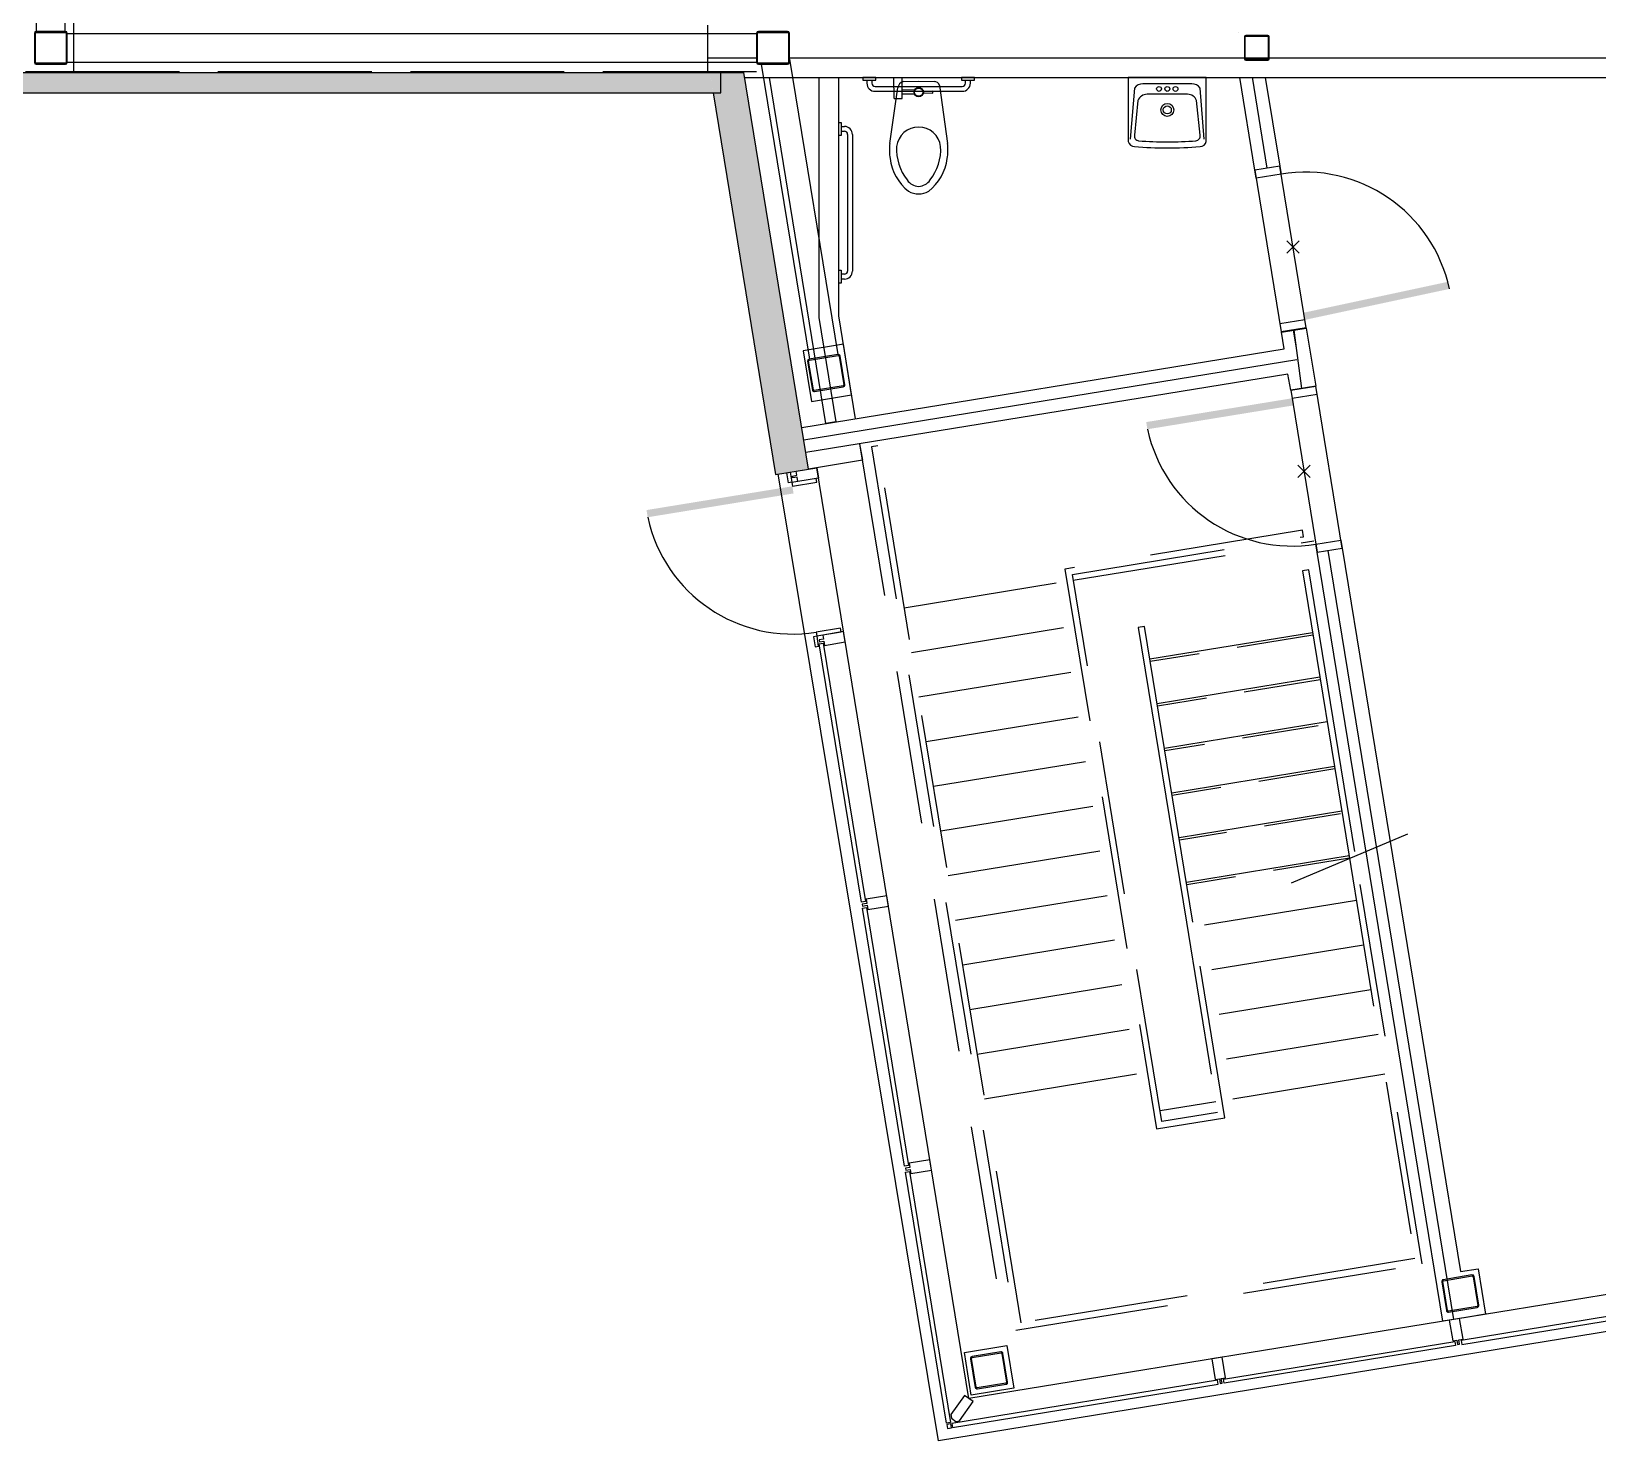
# Model space of a CAD drawing. Header units: inches. Extents: x 2743 to 10591, y -1604 to 5792.
# Drawn here: x 4019.1 to 4400.8, y 2609.8 to 2953.3 of the extents above; entities that cross this region are included whole.
import ezdxf

# ---------------------------------------------------------------- set-up
doc = ezdxf.new("R2010")
doc.units = ezdxf.units.IN
doc.header["$LTSCALE"] = 0.1875
doc.header["$MEASUREMENT"] = 0
doc.header["$PDMODE"] = 3
doc.header["$PDSIZE"] = 1.5
for name, pattern in [('CENTERX2', [101.6, 63.5, -12.7, 12.7, -12.7]), ('dash1', [300, 200, -100]), ('dash2', [500, 400, -100])]:
    doc.linetypes.add(name, pattern=pattern)
for name, color, linetype in [('7', 30, 'Continuous'), ('A-E-MUR-EXT', 3, 'Continuous'), ('A-N-APP-SAN', 1, 'Continuous'), ('A-N-FEN-EXT', 2, 'Continuous'), ('A-N-MUR-COMP', 30, 'Continuous'), ('A-N-MUR-EXT', 5, 'Continuous'), ('A-N-MUR-INT', 3, 'Continuous'), ('A-N-POR-PLF', 30, 'Continuous'), ('A-N-POR-PLN', 7, 'Continuous'), ('A-N-STRUCTURE', 4, 'Continuous'), ('A-N-SYS-ESC', 2, 'Continuous'), ('fill253', 253, 'Continuous'), ('S-N-ACIER', 4, 'Continuous')]:
    doc.layers.add(name, color=color, linetype=linetype)
doc.linetypes.add('MUR06', pattern='A,0.00508,[1,JUB,S=1,R=0,X=0,Y=0],-300', length=300.00508)
doc.linetypes.add('MUR07', pattern='A,0.001521,[13,JUB,S=1,R=0,X=0,Y=0],-152.075402', length=152.076923)

msp = doc.modelspace()

# ---------------------------------------------------------------- hatches: boundary and pattern name
at = {"layer": 'A-N-POR-PLN'}
for points in [[(4364.67314, 2890.5371), (4364.30196, 2892.26943), (4329.07788, 2884.72221), (4329.44906, 2882.98988)], [(4290.79348, 2858.07751), (4291.07901, 2856.32902), (4326.63163, 2862.13478), (4326.34611, 2863.88327)], [(4169.03482, 2836.62948), (4169.32035, 2834.88099), (4204.87298, 2840.68675), (4204.58745, 2842.43524)]]:
    msp.add_hatch(color=7, dxfattribs=at).paths.add_polyline_path(points)
at = {"layer": 'fill253'}
h = msp.add_hatch(color=7, dxfattribs=at)
h.dxf.hatch_style = 1
h.paths.add_polyline_path([(5517.44902, 4634.2983), (5512.52777, 4634.2983), (5512.54172, 4296.66232), (5517.46297, 4296.66232)])
h.paths.add_polyline_path([(5517.44903, 4881.11089), (5512.52778, 4881.11089), (5512.52778, 4775.21102), (5517.44903, 4775.21102)])
h.paths.add_polyline_path([(5517.44903, 5127.92329), (5512.52778, 5127.92329), (5512.52777, 5022.02362), (5517.44902, 5022.02362)])
h.paths.add_polyline_path([(4628.42938, 2943.29277), (4625.95018, 2938.37099), (5517.46297, 2938.37152), (5517.46297, 3130.36129), (5512.54172, 3130.36129), (5512.54172, 2943.29277)])
h.paths.add_polyline_path([(4200.50372, 2845.33593), (4208.49739, 2846.64062), (4193.49822, 2938.36282), (4192.72048, 2943.12545), (4184.51381, 2943.12545), (4185.25735, 2938.4929)])
h.paths.add_polyline_path([(4618.93272, 2938.2042), (4619.31197, 2936.00974), (4626.09389, 2937.11042), (4625.95018, 2938.37099), (4628.42938, 2943.29277), (4618.12265, 2943.29277)])
h.paths.add_polyline_path([(5517.46297, 5355.98239), (5512.54172, 5355.98239), (5512.52778, 5268.83602), (5517.44903, 5268.83602)])
h.paths.add_polyline_path([(2812.35741, 3123.02867), (2806.55239, 3125.08232), (2806.55239, 3123.83686), (2807.41263, 3123.50795), (2807.41906, 2938.2042), (3075.9398, 2938.37153), (3075.93335, 2943.29278), (2812.34031, 2943.12545)])
h.paths.add_polyline_path([(2807.41906, 3827.66882), (2812.34031, 3826.6441), (2812.34031, 4320.4792), (2807.41906, 4320.4792)])
h.paths.add_polyline_path([(5512.54172, 3862.52649), (5517.46297, 3862.52649), (5517.46297, 4254.42566), (5512.54172, 4254.42566)])
h.paths.add_polyline_path([(5512.5356, 3801.08425), (5517.45685, 3801.08425), (5517.46297, 3862.52649), (5512.54172, 3862.52649)])
h.paths.add_polyline_path([(5512.54172, 3656.9925), (5517.46297, 3656.9925), (5517.45685, 3765.06188), (5512.5356, 3765.06188)])
h.paths.add_polyline_path([(5512.53298, 3584.94295), (5517.45423, 3584.94295), (5517.46296, 3620.96895), (5512.54171, 3620.96895)])
h.paths.add_polyline_path([(5512.5391, 3512.89586), (5517.46035, 3512.89586), (5517.46066, 3548.92185), (5512.53941, 3548.92185)])
h.paths.add_polyline_path([(5512.5391, 3440.8512), (5517.46035, 3440.8512), (5517.46035, 3476.87475), (5512.5391, 3476.87475)])
h.paths.add_polyline_path([(4035.91549, 5642.91315), (4035.91549, 5647.83442), (2807.41263, 5647.83442), (2807.41906, 4361.46337), (2812.34031, 4361.46337), (2812.33388, 5642.91317)])
h.paths.add_polyline_path([(3118.18201, 2943.29277), (3118.18223, 2938.37152), (4185.31745, 2938.2042), (4184.51381, 2943.12545)])
h.paths.add_polyline_path([(4279.25656, 5642.88457), (4279.25657, 5647.80617), (4078.1514, 5647.83389), (4078.1514, 5642.91262)])
h.paths.add_polyline_path([(4872.5115, 5647.66709), (4872.5115, 5642.74584), (5512.54172, 5642.74584), (5512.54177, 5510.71941), (5517.46302, 5510.71941), (5517.46297, 5647.66709)])
h.paths.add_polyline_path([(5517.45593, 3260.73346), (5512.53008, 3260.73345), (5512.54172, 3172.43063), (5517.46297, 3172.43063)])
h.paths.add_polyline_path([(5512.53008, 3296.75701), (5517.45593, 3296.75699), (5517.45423, 3404.82765), (5512.53298, 3404.82765)])

# ---------------------------------------------------------------- linework, layer by layer
at = {"color": 7}
for p, q in [((4221.75809, 2942.04683), (4221.75809, 2941.45628)), ((4224.90769, 2942.04683), (4221.75809, 2942.04683)), ((4221.75809, 2941.45628), (4224.90769, 2941.45628)), ((4222.74234, 2941.45628), (4222.74234, 2940.66888)), ((4223.92344, 2941.45628), (4223.92344, 2940.66888)), ((4224.71084, 2939.88148), (4245.97064, 2939.88148)), ((4224.71084, 2938.70038), (4245.97064, 2938.70038)), ((4224.90769, 2941.45628), (4224.90769, 2942.04683)), ((4245.77379, 2942.04683), (4245.77379, 2941.45628)), ((4248.92339, 2942.04683), (4245.77379, 2942.04683)), ((4245.77379, 2941.45628), (4248.92339, 2941.45628)), ((4246.75804, 2940.66888), (4246.75804, 2941.45628)), ((4247.93914, 2940.66888), (4247.93914, 2941.45628)), ((4248.92339, 2941.45628), (4248.92339, 2942.04683)), ((4305.43606, 2942.04683), (4286.42035, 2942.04683)), ((4286.42035, 2942.04683), (4286.42035, 2926.43443)), ((4287.94713, 2939.50219), (4286.91472, 2927.0412)), ((4293.54533, 2940.52005), (4289.98284, 2940.52005)), ((4301.87356, 2940.52005), (4293.54533, 2940.52005)), ((4304.94168, 2927.0412), (4303.90927, 2939.50219)), ((4305.43606, 2926.43443), (4305.43606, 2942.04683)), ((4288.79106, 2936.45306), (4287.9324, 2928.04387)), ((4300.85571, 2937.97541), (4291.00069, 2937.97541)), ((4303.92401, 2928.04387), (4303.06534, 2936.45306)), ((4215.87754, 2931.11995), (4216.46809, 2931.11995)), ((4215.87754, 2927.97035), (4215.87754, 2931.11995)), ((4216.46809, 2931.11995), (4216.46809, 2927.97035)), ((4216.46809, 2927.97035), (4215.87754, 2927.97035)), ((4216.46809, 2930.1357), (4217.25549, 2930.1357)), ((4216.46809, 2928.9546), (4217.25549, 2928.9546)), ((4218.04289, 2928.1672), (4218.04289, 2894.89955)), ((4219.22399, 2928.1672), (4219.22399, 2894.89955)), ((4215.87754, 2895.0964), (4216.46809, 2895.0964)), ((4215.87754, 2891.9468), (4215.87754, 2895.0964)), ((4216.46809, 2895.0964), (4216.46809, 2891.9468)), ((4217.25549, 2894.11215), (4216.46809, 2894.11215)), ((4217.25549, 2892.93105), (4216.46809, 2892.93105)), ((4216.46809, 2891.9468), (4215.87754, 2891.9468)), ((4354.42818, 2757.59991), (4326.10301, 2745.66995))]:
    msp.add_line(p, q, dxfattribs=at)
for centre, radius in [((4293.92033, 2939.28495), 0.59055), ((4295.9282, 2939.28495), 0.59055), ((4297.93607, 2939.28495), 0.59055), ((4295.9282, 2934.17283), 1.5748), ((4295.9282, 2934.17283), 0.98425)]:
    msp.add_circle(centre, radius, dxfattribs=at)
for centre, radius, start, end in [((4224.71084, 2940.66888), 1.9685, 180, 270), ((4224.71084, 2940.66888), 0.7874, 180, 270), ((4245.97064, 2940.66888), 1.9685, 270, 0), ((4245.97064, 2940.66888), 0.7874, 270, 0), ((4289.81121, 2938.31866), 2.20807, 85.5421204, 147.587982), ((4302.04519, 2938.31866), 2.20807, 32.412018, 94.4578796), ((4291.00069, 2935.61063), 2.36478, 90, 159.1305083), ((4300.85571, 2935.61063), 2.36478, 20.8694917, 90), ((4217.25549, 2928.1672), 1.9685, 0, 90), ((4217.25549, 2928.1672), 0.7874, 0, 90), ((4289.07674, 2927.79324), 1.17147, 167.646167, 263.9348638), ((4302.77967, 2927.79324), 1.17147, 276.0651362, 12.353833), ((4287.94713, 2926.78173), 1.56578, 192.8150418, 270), ((4295.9282, 3029.18476), 104.2747, 265.6103502, 274.3896498), ((4295.9282, 3029.18476), 102.79336, 266.1090954, 273.8909046), ((4303.90927, 2926.78173), 1.56578, 270, 347.1849582), ((4217.25549, 2894.89955), 1.9685, 270, 0), ((4217.25549, 2894.89955), 0.7874, 270, 0)]:
    msp.add_arc(centre, radius, start, end, dxfattribs=at)
at = {"layer": '7', "color": 7}
for p, q in [((4183.91835, 2949.92175), (4183.91809, 2946.89083)), ((4183.91809, 2946.89083), (4195.8698, 2946.89081)), ((4203.86979, 2946.89081), (4448.08802, 2946.89055)), ((4212.75841, 2857.7117), (4198.99202, 2942.04435)), ((4210.99615, 2942.04433), (4210.99615, 2883.55917)), ((4210.99615, 2883.55917), (4215.14926, 2858.10207)), ((4215.14926, 2858.10207), (4212.75841, 2857.7117))]:
    msp.add_line(p, q, dxfattribs=at)
at = {"layer": 'A-E-MUR-EXT', "color": 7}
for p, q in [((4208.49733, 2846.64095), (4192.71404, 2943.29277)), ((4215.87825, 2883.98207), (4215.87803, 2942.04683)), ((4219.97795, 2858.88675), (4215.87825, 2883.98207)), ((4207.2248, 2875.45394), (4209.24694, 2863.13057)), ((4217.01074, 2877.05203), (4207.22603, 2875.44645)), ((4219.02347, 2864.72713), (4217.01074, 2877.05203)), ((4209.24694, 2863.13057), (4219.02347, 2864.72713)), ((4246.4772, 2631.26763), (4256.86685, 2632.9642)), ((4248.17377, 2620.87799), (4246.4772, 2631.26763)), ((4256.86685, 2632.9642), (4258.56342, 2622.57455)), ((4258.56342, 2622.57455), (4248.17377, 2620.87799))]:
    msp.add_line(p, q, dxfattribs=at)
at = {"layer": 'A-N-APP-SAN', "color": 7}
for p, q in [((4228.28824, 2926.00162), (4230.17683, 2939.03966)), ((4229.34765, 2936.9762, 0.00787), (4229.32924, 2942.04683)), ((4230.17683, 2939.03966), (4230.26238, 2939.54951)), ((4231.34763, 2936.98532, 0.00787), (4231.32921, 2942.05595)), ((4234.44768, 2939.0356, -0.00394), (4231.38522, 2939.02164, -0.00394)), ((4231.56022, 2941.11784), (4235.34284, 2941.15554)), ((4235.34284, 2941.15554), (4239.12546, 2941.11784)), ((4236.63601, 2938.79881), (4236.29615, 2938.79881)), ((4236.63601, 2938.20826), (4236.63601, 2938.79881)), ((4238.80953, 2938.72499), (4236.63601, 2938.65978)), ((4238.80953, 2938.28207), (4238.80953, 2938.72499)), ((4240.4212, 2940.1202), (4242.39744, 2926.00162)), ((4229.34765, 2936.9762, 0.00787), (4231.34763, 2936.98532, 0.00787)), ((4234.45224, 2938.03561, -0.00394), (4231.38978, 2938.02165, -0.00394)), ((4236.29615, 2938.20826), (4236.63601, 2938.20826)), ((4236.63601, 2938.34728), (4238.80953, 2938.28207))]:
    msp.add_line(p, q, dxfattribs=at)
for radius in [1.11581, 1]:
    msp.add_circle((4235.34074, 2938.50353), radius, dxfattribs=at)
for centre, radius, start, end in [((4232.27056, 2939.20885), 2.03687, 110.4103706, 170.3719926), ((4239.10823, 2939.75518), 1.36277, 15.5365519, 89.2755355), ((4235.3383, 2924.60329), 5.40047, 90.0065755, 172.7689438), ((4235.34701, 2924.60329), 5.40047, 7.2310562, 89.9934245), ((4241.93461, 2924.50042), 13.72869, 173.7223058, 189.1590306), ((4241.91892, 2924.55575), 11.96027, 176.5137011, 218.604006), ((4228.7664, 2924.55575), 11.96027, 321.395994, 3.4862989), ((4228.75106, 2924.50042), 13.72869, 350.8409694, 6.2776942), ((4240.47764, 2923.90079), 12.20017, 187.4678026, 231.5966158), ((4230.20803, 2923.90079), 12.20017, 308.4033842, 352.5321974), ((4235.39072, 2918.87099), 3.33225, 212.2403451, 269.1735057), ((4235.29459, 2918.87099), 3.33225, 270.8264943, 327.7596549), ((4235.33794, 2918.67039), 4.96996, 240.6105557, 270.0564243), ((4235.34773, 2918.67039), 4.96996, 269.9435757, 299.3894443)]:
    msp.add_arc(centre, radius, start, end, dxfattribs=at)
at = {"layer": 'A-N-FEN-EXT', "color": 7}
for p, q in [((4240.20416, 2609.79701), (4201.07619, 2845.42908)), ((4203.19226, 2845.73166), (4204.05601, 2845.87271)), ((4203.59352, 2843.27446), (4203.19226, 2845.73166)), ((4204.45727, 2843.41551), (4203.59352, 2843.27446)), ((4204.05601, 2845.87271), (4204.45727, 2843.41551)), ((4210.36369, 2844.29206), (4204.44214, 2843.32507)), ((4204.44214, 2843.32507), (4204.58745, 2842.43524)), ((4204.56827, 2844.93435), (4205.65622, 2845.11201)), ((4204.64441, 2844.46809), (4204.56827, 2844.93435)), ((4204.58745, 2842.43524), (4210.509, 2843.40223)), ((4205.73236, 2844.64575), (4204.64441, 2844.46809)), ((4205.48808, 2846.14168), (4210.53927, 2846.96654)), ((4205.65622, 2845.11201), (4205.48808, 2846.14168)), ((4205.90051, 2843.61608), (4205.73236, 2844.64575)), ((4210.9517, 2844.44094), (4205.90051, 2843.61608)), ((4210.509, 2843.40223), (4210.36369, 2844.29206)), ((4247.5918, 2620.06847), (4210.53923, 2846.96653)), ((4210.53927, 2846.96654), (4210.9517, 2844.44094)), ((4210.58242, 2805.90695), (4209.71867, 2805.7659)), ((4209.71867, 2805.7659), (4210.11994, 2803.3087)), ((4216.31476, 2807.8496), (4210.39321, 2806.88261)), ((4210.39321, 2806.88261), (4210.53852, 2805.99279)), ((4210.53852, 2805.99279), (4216.46007, 2806.95978)), ((4210.98369, 2803.44975), (4210.58242, 2805.90695)), ((4212.18258, 2805.14624), (4211.09463, 2804.96858)), ((4217.06562, 2807.00077), (4212.01444, 2806.17591)), ((4212.01444, 2806.17591), (4212.18258, 2805.14624)), ((4216.46007, 2806.95978), (4216.31476, 2807.8496)), ((4217.47806, 2804.47518), (4217.06562, 2807.00077)), ((4210.11994, 2803.3087), (4210.98369, 2803.44975)), ((4211.09463, 2804.96858), (4211.17077, 2804.50232)), ((4211.12591, 2803.99614), (4212.11283, 2804.15731)), ((4221.40393, 2741.05647), (4211.12591, 2803.99614)), ((4211.17077, 2804.50232), (4212.25872, 2804.67998)), ((4212.11283, 2804.15731), (4222.39136, 2741.21771)), ((4212.25872, 2804.67998), (4212.42687, 2803.65031)), ((4212.42687, 2803.65031), (4217.47806, 2804.47518)), ((4222.39136, 2741.21771), (4221.40393, 2741.05647)), ((4222.69553, 2740.76853), (4221.60758, 2740.59087)), ((4221.60758, 2740.59087), (4221.68372, 2740.12461)), ((4221.68372, 2740.12461), (4222.77167, 2740.30227)), ((4227.57857, 2742.62306), (4222.52738, 2741.7982)), ((4222.52738, 2741.7982), (4222.69553, 2740.76853)), ((4222.77167, 2740.30227), (4222.93981, 2739.2726)), ((4227.991, 2740.09747), (4227.57857, 2742.62306)), ((4221.63878, 2739.61842), (4222.6257, 2739.77958)), ((4231.91727, 2676.67657), (4221.63878, 2739.61842)), ((4222.6257, 2739.77958), (4232.9047, 2676.83781)), ((4222.93981, 2739.2726), (4227.991, 2740.09747)), ((4657.85071, 2687.06396), (4247.5918, 2620.06847)), ((4667.86706, 2679.5824), (4240.20416, 2609.79701)), ((4232.9047, 2676.83781), (4231.91727, 2676.67657)), ((4233.20886, 2676.38863), (4232.12091, 2676.21097)), ((4232.12091, 2676.21097), (4232.19705, 2675.7447)), ((4232.15212, 2675.23852), (4233.13904, 2675.39968)), ((4232.19705, 2675.7447), (4233.285, 2675.92237)), ((4238.0919, 2678.24316), (4233.04071, 2677.4183)), ((4233.04071, 2677.4183), (4233.20886, 2676.38863)), ((4233.13904, 2675.39968), (4243.13002, 2614.22179)), ((4233.285, 2675.92237), (4233.45314, 2674.8927)), ((4233.45314, 2674.8927), (4238.50433, 2675.71757)), ((4238.50433, 2675.71757), (4238.0919, 2678.24316)), ((4242.14259, 2614.06054), (4232.15212, 2675.23852)), ((4423.92428, 2643.44648), (4367.50226, 2634.23325)), ((4367.66351, 2633.24582), (4424.08545, 2642.45955)), ((4367.16524, 2639.59489), (4364.63964, 2639.18246)), ((4364.63964, 2639.18246), (4365.46451, 2634.13128)), ((4367.9901, 2634.54371), (4367.16524, 2639.59489)), ((4309.60391, 2624.7779), (4366.02576, 2633.99214)), ((4365.46451, 2634.13128), (4366.49417, 2634.29942)), ((4366.02576, 2633.99214), (4366.18701, 2633.00471)), ((4366.49417, 2634.29942), (4366.67183, 2633.21147)), ((4366.96043, 2634.37556), (4367.9901, 2634.54371)), ((4367.1381, 2633.28761), (4366.96043, 2634.37556)), ((4367.50226, 2634.23325), (4367.66351, 2633.24582)), ((4309.28603, 2630.14319), (4306.76043, 2629.73076)), ((4306.76043, 2629.73076), (4307.5853, 2624.67957)), ((4310.11089, 2625.092), (4309.28603, 2630.14319)), ((4366.18701, 2633.00471), (4309.76507, 2623.79098)), ((4366.67183, 2633.21147), (4367.1381, 2633.28761)), ((4308.16586, 2624.54307), (4243.46782, 2613.97917)), ((4243.62907, 2612.99174), (4308.32703, 2623.55614)), ((4307.5853, 2624.67957), (4308.61496, 2624.84772)), ((4308.32703, 2623.55614), (4308.16586, 2624.54307)), ((4308.61496, 2624.84772), (4308.79262, 2623.75977)), ((4308.79262, 2623.75977), (4309.25889, 2623.83591)), ((4309.08122, 2624.92386), (4310.11089, 2625.092)), ((4309.25889, 2623.83591), (4309.08122, 2624.92386)), ((4309.76507, 2623.79098), (4309.60391, 2624.7779)), ((4246.55315, 2620.81562), (4243.19682, 2616.14928)), ((4245.27429, 2614.65501), (4248.63062, 2619.32136)), ((4248.63062, 2619.32136), (4246.55315, 2620.81562)), ((4243.19682, 2616.14928), (4243.34267, 2615.25631)), ((4243.34267, 2615.25631), (4244.38141, 2614.50918)), ((4244.38141, 2614.50918), (4245.27429, 2614.65501)), ((4243.13002, 2614.22179), (4242.14259, 2614.06054)), ((4243.17701, 2613.92991), (4242.1901, 2613.76869)), ((4242.1901, 2613.76869), (4242.35132, 2612.78181)), ((4242.35132, 2612.78181), (4243.33818, 2612.94302)), ((4243.33818, 2612.94302), (4243.17701, 2613.92991)), ((4243.46782, 2613.97917), (4243.62907, 2612.99174))]:
    msp.add_line(p, q, dxfattribs=at)
at = {"layer": 'A-N-MUR-COMP', "color": 7, "linetype": 'MUR07', "ltscale": 0.8}
for p, q in [((4320.29533, 2919.99035), (4316.67786, 2942.14257)), ((4326.75134, 2880.48048), (4328.60897, 2866.24737)), ((4207.34124, 2853.7205), (4327.45163, 2873.33459)), ((4335.04925, 2826.80921), (4365.66154, 2639.34932))]:
    msp.add_line(p, q, dxfattribs=at)
at = {"layer": 'A-N-MUR-COMP', "color": 7, "linetype": 'MUR06', "ltscale": 0.65}
msp.add_line((4326.58824, 2880.45384), (4327.29889, 2876.10205), dxfattribs=at)
at = {"layer": 'A-N-MUR-EXT', "color": 7}
for p, q in [((4187.14748, 2938.3661), (4187.14748, 2943.26271)), ((3118.18223, 2938.37152), (4187.14748, 2938.3661)), ((4185.31102, 2938.37152), (4200.50377, 2845.3356)), ((4200.50377, 2845.3356), (4208.49733, 2846.64095))]:
    msp.add_line(p, q, dxfattribs=at)
at = {"layer": 'A-N-MUR-INT', "color": 7}
for p, q in [((4029.41184, 3284.82405), (4029.41184, 2943.44743)), ((4183.91822, 2954.80479), (4183.91822, 2943.29224)), ((4313.1929, 2953.1589), (4313.1929, 2953.1589)), ((3118.16648, 2943.29277), (4192.71404, 2943.29277)), ((4192.80152, 2942.04435), (4448.08802, 2942.04408)), ((4317.26461, 2919.49544), (4313.58238, 2942.04422)), ((4319.80546, 2942.04422), (4323.32604, 2920.48527)), ((4323.32604, 2920.48527), (4317.26461, 2919.49544)), ((4323.7167, 2879.98492), (4329.78599, 2880.97604)), ((4324.38284, 2875.90674), (4323.7167, 2879.98492)), ((4329.78599, 2880.97604), (4332.09814, 2866.81716)), ((4206.85733, 2856.74878), (4324.38284, 2875.90674)), ((4325.29652, 2869.78288), (4207.84902, 2850.6779)), ((4326.02885, 2865.82604), (4325.29652, 2869.78288)), ((4332.09814, 2866.81716), (4326.02885, 2865.82604)), ((4220.96469, 2852.81745), (4221.62451, 2848.77675)), ((4221.62451, 2848.77675), (4208.49858, 2846.63329)), ((4363.08143, 2638.92794), (4332.46912, 2826.38788)), ((4338.53841, 2827.379), (4367.33241, 2651.00392)), ((4367.33241, 2651.00392), (4371.66063, 2651.71069)), ((4371.66063, 2651.71069), (4373.47106, 2640.62419)), ((4369.15071, 2639.91905), (4363.08143, 2638.92794)), ((4373.47106, 2640.62419), (4369.15071, 2639.91905))]:
    msp.add_line(p, q, dxfattribs=at)
at = {"layer": 'A-N-MUR-INT', "color": 7, "linetype": 'dash1'}
msp.add_line((4220.96469, 2852.81745), (4256.86669, 2632.96418), dxfattribs=at)
at = {"layer": 'A-N-POR-PLF', "color": 7}
for p, q in [((4323.32604, 2920.48527), (4317.26461, 2919.49543)), ((4329.76631, 2881.04711), (4323.32604, 2920.48527)), ((4317.26461, 2919.49543), (4323.70488, 2880.05727)), ((4323.70488, 2880.05727), (4329.76631, 2881.04711)), ((4332.09028, 2866.81587), (4326.02885, 2865.82604)), ((4338.53055, 2827.37771), (4332.09028, 2866.81587)), ((4326.02885, 2865.82604), (4332.46912, 2826.38788)), ((4332.46912, 2826.38788), (4338.53055, 2827.37771))]:
    msp.add_line(p, q, dxfattribs=at)
at = {"layer": 'A-N-POR-PLN', "color": 7}
for p, q in [((4323.32604, 2920.48527), (4317.26461, 2919.49543)), ((4323.32604, 2920.48527), (4323.6433, 2918.5425)), ((4317.58187, 2917.55267), (4317.26461, 2919.49543)), ((4323.6433, 2918.5425), (4317.58187, 2917.55267)), ((4329.44906, 2882.98988), (4323.38763, 2882.00004)), ((4323.38763, 2882.00004), (4323.70488, 2880.05727)), ((4329.76631, 2881.04711), (4329.44906, 2882.98988)), ((4329.76631, 2881.04711), (4323.70488, 2880.05727)), ((4326.02885, 2865.82604), (4332.09028, 2866.81587)), ((4332.40754, 2864.87311), (4332.09028, 2866.81587)), ((4326.02885, 2865.82604), (4326.34611, 2863.88327)), ((4326.34611, 2863.88327), (4332.40754, 2864.87311)), ((4332.15187, 2828.33064), (4338.2133, 2829.32048)), ((4332.46912, 2826.38788), (4332.15187, 2828.33064)), ((4338.2133, 2829.32048), (4338.53055, 2827.37771)), ((4332.46912, 2826.38788), (4338.53055, 2827.37771))]:
    msp.add_line(p, q, dxfattribs=at)
for centre, start, end in [((4329.44906, 2882.98988), 12.0935287, 99.2745663), ((4326.34611, 2863.88327), 192.0935287, 279.2745663), ((4204.58745, 2842.43524), 192.0935287, 279.2745663)]:
    msp.add_arc(centre, 36.02355, start, end, dxfattribs=at)
for p in [(4326.54618, 2900.76619), (4329.24899, 2846.10696)]:
    msp.add_point(p, dxfattribs=at)
at = {"layer": 'A-N-STRUCTURE', "color": 7, "linetype": 'dash2', "ltscale": 0.5}
msp.add_line((4195.8698, 2943.44743), (2812.36145, 2943.44743), dxfattribs=at)
at = {"layer": 'A-N-SYS-ESC', "color": 7, "linetype": 'dash1'}
for p, q in [((4225.40287, 2852.26596), (4223.84866, 2852.01216)), ((4223.84866, 2852.01216), (4259.00976, 2636.69679)), ((4260.34852, 2638.51305), (4225.40287, 2852.26596)), ((4328.84894, 2831.70066), (4270.99335, 2822.25282)), ((4272.80137, 2820.9524), (4329.10274, 2830.14643)), ((4273.02979, 2819.55361), (4331.65559, 2829.12723)), ((4329.10274, 2830.14643), (4328.84894, 2831.70066)), ((4270.99335, 2822.25282), (4293.27796, 2685.78896)), ((4294.57837, 2687.59698), (4272.80137, 2820.9524)), ((4231.84701, 2812.82877), (4271.47699, 2819.30036)), ((4233.6259, 2801.94964), (4273.25362, 2808.42087)), ((4235.40478, 2791.07052), (4275.03024, 2797.54138)), ((4237.18367, 2780.1914), (4276.80687, 2786.66188)), ((4238.96256, 2769.31227), (4278.58349, 2775.78239)), ((4240.74144, 2758.43315), (4280.36012, 2764.9029)), ((4242.52033, 2747.55403), (4282.13675, 2754.02341)), ((4340.15017, 2752.72422), (4356.28233, 2654.17909)), ((4358.052, 2652.87044), (4341.62783, 2753.44678)), ((4244.29921, 2736.6749), (4283.52482, 2743.08046)), ((4341.99274, 2741.46578), (4302.35914, 2734.9936)), ((4309.95729, 2688.46494), (4302.05929, 2736.8298)), ((4300.5712, 2736.15348), (4308.13888, 2689.81141)), ((4246.0781, 2725.79578), (4285.69, 2732.26442)), ((4343.77364, 2730.58699), (4304.13577, 2724.1141)), ((4247.85699, 2714.91666), (4287.46663, 2721.38493)), ((4345.55453, 2719.70819), (4306.29815, 2713.29761)), ((4249.63587, 2704.03753), (4289.24325, 2710.50544)), ((4347.33543, 2708.8294), (4307.68902, 2702.35512)), ((4251.41476, 2693.15841), (4291.01988, 2699.62595)), ((4348.92288, 2699.10834), (4309.27647, 2692.63406)), ((4307.71947, 2692.3798), (4294.15896, 2690.16536)), ((4293.27796, 2685.78896), (4309.9497, 2688.51146)), ((4308.13888, 2689.81141), (4294.57837, 2687.59698)), ((4259.00976, 2636.69679), (4358.052, 2652.87044)), ((4356.28233, 2654.17909), (4260.34852, 2638.51305))]:
    msp.add_line(p, q, dxfattribs=at)
at = {"layer": 'A-N-SYS-ESC', "color": 7}
for p, q in [((4330.42569, 2822.04511), (4328.87148, 2821.7913)), ((4328.87148, 2821.7913), (4340.15017, 2752.72422)), ((4341.62783, 2753.44678), (4330.42569, 2822.04511)), ((4290.39702, 2808.22821), (4288.84281, 2807.97441)), ((4288.84281, 2807.97441), (4300.5712, 2736.15348)), ((4302.16717, 2736.15157), (4290.39702, 2808.22821)), ((4331.32902, 2806.74209), (4291.69659, 2800.27009)), ((4333.10565, 2795.8626), (4293.47321, 2789.3906)), ((4334.88228, 2784.98311), (4295.24984, 2778.51111)), ((4336.6589, 2774.10361), (4297.02647, 2767.63162)), ((4338.43553, 2763.22412), (4298.80309, 2756.75212)), ((4340.21216, 2752.34463), (4300.57972, 2745.87263))]:
    msp.add_line(p, q, dxfattribs=at)
at = {"layer": 'A-N-SYS-ESC', "color": 7, "linetype": 'dash1', "ltscale": 0.5}
for p, q in [((4331.4242, 2806.15926), (4291.79176, 2799.68726)), ((4333.20083, 2795.27977), (4293.56839, 2788.80777)), ((4332.72384, 2784.03226), (4295.34502, 2777.92828)), ((4336.75408, 2773.52078), (4297.12164, 2767.04879)), ((4338.14215, 2762.57784), (4298.89827, 2756.16929)), ((4340.30733, 2751.7618), (4300.67489, 2745.2898))]:
    msp.add_line(p, q, dxfattribs=at)
at = {"layer": 'S-N-ACIER', "color": 7, "linetype": 'CENTERX2', "ltscale": 20}
for p, q in [((4020.39611, 2952.97976), (4021.23576, 3287.37524)), ((4027.40397, 2952.97976), (4026.56253, 3287.37523)), ((4027.90003, 2952.79669), (4195.8698, 2952.79669)), ((4027.90003, 2945.78883), (4195.8698, 2945.78883))]:
    msp.add_line(p, q, dxfattribs=at)
at = {"layer": 'S-N-ACIER', "color": 7}
for p, q in [((4019.90005, 2952.84275), (4019.90005, 2945.74277)), ((4020.15004, 2945.74277), (4020.15004, 2952.84275)), ((4027.45003, 2953.29275), (4020.35004, 2953.29275)), ((4020.35004, 2953.04275), (4027.45003, 2953.04275)), ((4027.65003, 2952.84275), (4027.65003, 2945.74277)), ((4027.90003, 2945.74277), (4027.90003, 2952.84275)), ((4195.8698, 2952.84275), (4195.8698, 2945.74277)), ((4196.1198, 2945.74277), (4196.1198, 2952.84275)), ((4203.41979, 2953.29275), (4196.3198, 2953.29275)), ((4196.3198, 2953.04275), (4203.41979, 2953.04275)), ((4203.61979, 2952.84275), (4203.61979, 2945.74277)), ((4203.86979, 2945.74277), (4203.86979, 2952.84275)), ((4314.72833, 2951.95526), (4314.72833, 2946.63027)), ((4314.91583, 2946.63027), (4314.91583, 2951.95526)), ((4320.39082, 2952.29276), (4315.06583, 2952.29276)), ((4315.06583, 2952.10526), (4320.39082, 2952.10526)), ((4320.54082, 2951.95526), (4320.54082, 2946.63027)), ((4320.72832, 2946.63027), (4320.72832, 2951.95526)), ((4320.39082, 2946.48027), (4315.06583, 2946.48027)), ((4027.45003, 2945.54277), (4020.35004, 2945.54277)), ((4020.35004, 2945.29277), (4027.45003, 2945.29277)), ((4203.41979, 2945.54277), (4196.3198, 2945.54277)), ((4196.3198, 2945.29277), (4203.41979, 2945.29277)), ((4315.06583, 2946.29277), (4320.39082, 2946.29277)), ((4215.67827, 2874.55696), (4208.6711, 2873.41269)), ((4208.71139, 2873.16596), (4215.71856, 2874.31023)), ((4215.94818, 2874.14508), (4217.09245, 2867.13791)), ((4217.33918, 2867.1782), (4216.19491, 2874.18537)), ((4208.2995, 2872.89605), (4209.44378, 2865.88888)), ((4209.69051, 2865.92917), (4208.54623, 2872.93634)), ((4216.9273, 2866.90829), (4209.92013, 2865.76402)), ((4209.96042, 2865.51728), (4216.96759, 2866.66156)), ((4370.16957, 2650.18632), (4363.1624, 2649.04204)), ((4363.20269, 2648.79531), (4370.20986, 2649.93959)), ((4370.43948, 2649.77443), (4371.58375, 2642.76726)), ((4371.83048, 2642.80755), (4370.68621, 2649.81472)), ((4362.7908, 2648.5254), (4363.93508, 2641.51823)), ((4364.18181, 2641.55852), (4363.03754, 2648.56569)), ((4371.4186, 2642.53764), (4364.41143, 2641.39337)), ((4364.45172, 2641.14664), (4371.45889, 2642.29091)), ((4247.9937, 2629.77891), (4249.13798, 2622.77174)), ((4249.38471, 2622.81203), (4248.24043, 2629.8192)), ((4255.37246, 2631.43983), (4248.36529, 2630.29555)), ((4248.40559, 2630.04882), (4255.41276, 2631.1931)), ((4255.64237, 2631.02795), (4256.78665, 2624.02078)), ((4257.03338, 2624.06107), (4255.88911, 2631.06824)), ((4256.6215, 2623.79116), (4249.61433, 2622.64688)), ((4249.65462, 2622.40015), (4256.66179, 2623.54443))]:
    msp.add_line(p, q, dxfattribs=at)
at = {"layer": 'S-N-ACIER', "color": 7, "linetype": 'CENTERX2', "ltscale": 18}
for p, q in [((4203.86979, 2946.53925), (4215.6327, 2874.54952)), ((4196.97266, 2945.29277), (4208.71645, 2873.42009))]:
    msp.add_line(p, q, dxfattribs=at)
at = {"layer": 'S-N-ACIER', "color": 7}
for centre, radius, start, end in [((4020.35004, 2952.84275), 0.45, 90, 180), ((4020.35004, 2952.84275), 0.2, 90, 180), ((4027.45003, 2952.84275), 0.45, 0, 90), ((4027.45003, 2952.84275), 0.2, 0, 90), ((4196.3198, 2952.84275), 0.45, 90, 180), ((4196.3198, 2952.84275), 0.2, 90, 180), ((4203.41979, 2952.84275), 0.45, 0, 90), ((4203.41979, 2952.84275), 0.2, 0, 90), ((4315.06583, 2951.95526), 0.3375, 90, 180), ((4315.06583, 2951.95526), 0.15, 90, 180), ((4320.39082, 2951.95526), 0.3375, 0, 90), ((4320.39082, 2951.95526), 0.15, 0, 90), ((4315.06583, 2946.63027), 0.3375, 180, 270), ((4315.06583, 2946.63027), 0.15, 180, 270), ((4320.39082, 2946.63027), 0.3375, 270, 0), ((4320.39082, 2946.63027), 0.15, 270, 0), ((4020.35004, 2945.74277), 0.45, 180, 270), ((4020.35004, 2945.74277), 0.2, 180, 270), ((4027.45003, 2945.74277), 0.45, 270, 0), ((4027.45003, 2945.74277), 0.2, 270, 0), ((4196.3198, 2945.74277), 0.45, 180, 270), ((4196.3198, 2945.74277), 0.2, 180, 270), ((4203.41979, 2945.74277), 0.45, 270, 0), ((4203.41979, 2945.74277), 0.2, 270, 0), ((4215.75079, 2874.11285), 0.45, 9.2745663, 99.2745663), ((4215.75079, 2874.11285), 0.2, 9.2745663, 99.2745663), ((4208.74362, 2872.96857), 0.45, 99.2745663, 189.2745663), ((4208.74362, 2872.96857), 0.2, 99.2745663, 189.2745663), ((4216.89506, 2867.10568), 0.2, 279.2745663, 9.2745663), ((4216.89506, 2867.10568), 0.45, 279.2745663, 9.2745663), ((4209.88789, 2865.9614), 0.45, 189.2745663, 279.2745663), ((4209.88789, 2865.9614), 0.2, 189.2745663, 279.2745663), ((4363.23492, 2648.59793), 0.45, 99.2745663, 189.2745663), ((4363.23492, 2648.59793), 0.2, 99.2745663, 189.2745663), ((4370.24209, 2649.7422), 0.45, 9.2745663, 99.2745663), ((4370.24209, 2649.7422), 0.2, 9.2745663, 99.2745663), ((4364.3792, 2641.59076), 0.45, 189.2745663, 279.2745663), ((4364.3792, 2641.59076), 0.2, 189.2745663, 279.2745663), ((4371.38637, 2642.73503), 0.2, 279.2745663, 9.2745663), ((4371.38637, 2642.73503), 0.45, 279.2745663, 9.2745663), ((4248.43782, 2629.85144), 0.45, 99.2745663, 189.2745663), ((4248.43782, 2629.85144), 0.2, 99.2745663, 189.2745663), ((4255.44499, 2630.99571), 0.45, 9.2745663, 99.2745663), ((4255.44499, 2630.99571), 0.2, 9.2745663, 99.2745663), ((4249.58209, 2622.84427), 0.45, 189.2745663, 279.2745663), ((4249.58209, 2622.84427), 0.2, 189.2745663, 279.2745663), ((4256.58926, 2623.98854), 0.2, 279.2745663, 9.2745663), ((4256.58926, 2623.98854), 0.45, 279.2745663, 9.2745663)]:
    msp.add_arc(centre, radius, start, end, dxfattribs=at)

doc.saveas('drawing.dxf')
